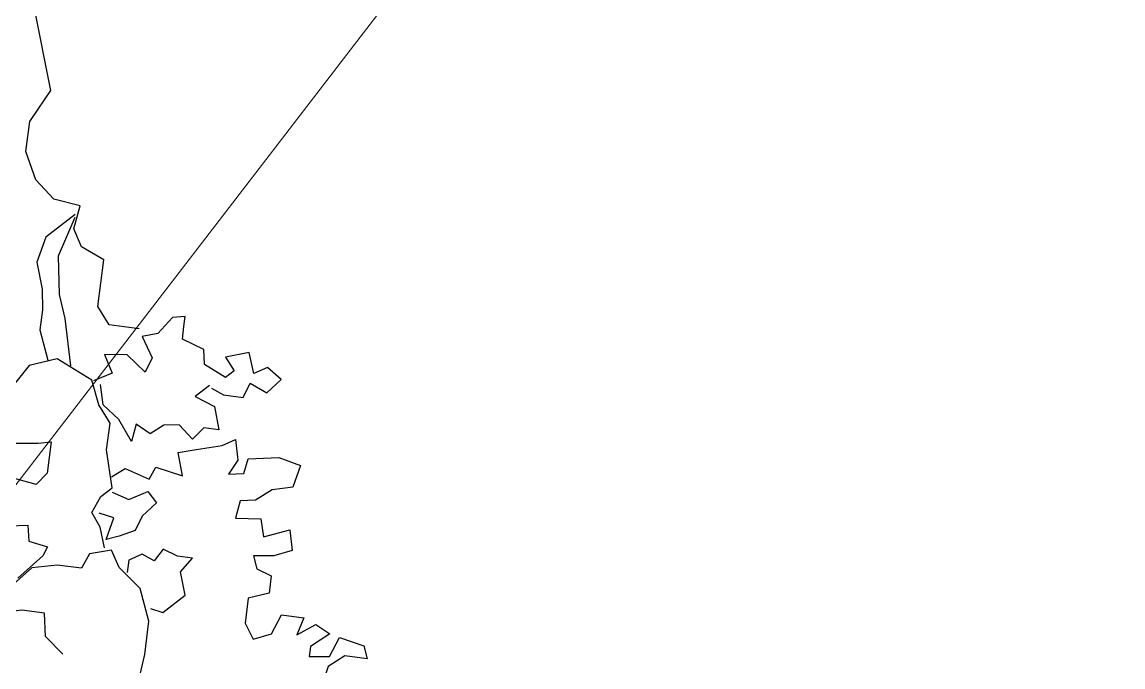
# Model space of a CAD drawing. Header units: inches. Extents: x 50027 to 54188, y -4291 to 1318.
# Drawn here: x 52106.12 to 52120.36, y -118.25 to -109.91 of the extents above; entities that cross this region are included whole.
import ezdxf

# ---------------------------------------------------------------- set-up
doc = ezdxf.new("R2010")
doc.units = ezdxf.units.IN
doc.layers.add('05--TEXT-3', color=3, linetype='Continuous', lineweight=35)
doc.layers.add('3', color=7, linetype='Continuous', true_color=0x61993b)
doc.layers.add('4', color=7, linetype='Continuous', true_color=0x637d96)
doc.layers.add('BH', color=3, linetype='Continuous')
doc.styles.add('TIME NEW', font='times.ttf')
doc.dimstyles.new('3-8 LEADER', dxfattribs={"dimscale": 0.4, "dimtxt": 8, "dimasz": 4, "dimexe": 6, "dimexo": 6, "dimgap": 0, "dimtad": 0, "dimdec": 0, "dimzin": 12, "dimdsep": 46, "dimlunit": 4, "dimtxsty": 'TIME NEW', "dimblk": 'DIM AERO', "dimcen": 0, "dimdle": 20, "dimclrd": 1, "dimclre": 9, "dimclrt": 2, "dimadec": 0, "dimazin": 0, "dimtfac": 1, "dimtdec": 0, "dimtofl": 0, "dimtmove": 1, "dimatfit": 3, "dimldrblk": 'DIM AERO', "dimfxl": 1, "dimtvp": 0.75, "dimtolj": 1, "dimtzin": 12, "dimlwd": 18, "dimlwe": 18, "dimarcsym": 1})

# ---------------------------------------------------------------- blocks, each defined once
blk = doc.blocks.new('DIM AERO')
at = {"color": 2}
blk.add_line((0, 0), (-1.4142, 0), dxfattribs=at)
at = {"color": 2, "const_width": 0.01}
blk.add_lwpolyline([(-1, -1), (0, 0), (-1, 1)], dxfattribs=at)
blk = doc.blocks.new('A$C054A269F')
at = {"layer": '3'}
for points in [[(173.31, 245.76), (175.21, 239.08), (174.26, 232.88), (172.83, 229.07), (170.92, 221.44)], [(147.43, 220.71), (145.36, 219.88), (142.06, 219.88), (141.23, 222.36), (138.33, 221.12), (136.27, 223.6), (138.75, 225.25), (140.82, 224.01), (142.06, 227.32), (145.78, 226.08), (144.12, 224.01), (145.36, 222.77), (149.09, 224.43), (149.5, 226.91), (153.22, 228.15), (153.22, 230.21), (153.22, 231.87), (155.29, 231.45), (157.36, 228.56), (159.84, 227.73), (157.77, 224.43), (158.6, 221.95), (161.91, 224.43), (165.63, 224.01), (163.97, 221.12), (166.87, 219.47)], [(178.78, 207.62), (174.6, 208.15), (172.51, 208.67), (172.51, 203.45), (174.08, 201.36), (177.73, 201.88)], [(177.73, 194.04), (174.6, 194.57), (174.08, 191.95), (170.94, 191.43), (171.46, 189.86), (175.12, 185.68)], [(147.85, 221.12), (149.91, 219.05), (146.6, 217.81), (145.36, 214.09), (147.85, 214.09), (149.5, 212.03), (151.98, 214.09), (154.46, 213.68), (156.53, 212.03), (159.01, 213.27), (159.42, 210.38), (161.91, 213.68), (164.8, 215.75), (165.63, 219.05)], [(161.91, 204.18), (159.84, 205.83), (155.7, 204.59), (154.88, 206.66), (150.33, 205.83), (151.57, 209.55), (148.67, 210.38), (144.54, 211.62), (142.47, 212.86), (141.64, 209.55), (142.88, 207.07), (140.4, 207.48), (139.99, 209.96), (135.03, 210.79), (131.3, 209.96), (132.13, 206.24), (135.44, 205.42), (137.92, 203.35), (140.4, 202.94), (140.82, 200.04), (136.68, 200.46), (135.85, 197.56), (131.72, 199.22), (130.89, 195.91), (133.79, 194.67), (137.09, 194.26), (136.27, 192.19), (133.79, 191.37), (133.79, 188.47), (137.09, 187.23), (137.09, 183.1), (135.44, 180.62), (132.54, 181.86), (131.3, 185.17), (127.58, 185.17), (128.41, 182.27), (125.51, 184.34), (123.03, 183.1), (125.93, 180.62), (125.93, 178.97), (122.62, 179.38), (121.38, 182.69), (117.24, 181.86), (116.42, 179.79), (120.14, 179.79), (122.62, 177.73), (123.45, 173.6)], [(161.49, 201.7), (158.6, 200.87), (155.7, 202.52), (154.05, 200.87), (156.12, 198.39), (156.94, 195.91), (159.42, 194.67), (161.49, 193.85), (160.67, 197.56), (163.15, 197.98)], [(152.81, 183.51), (150.74, 183.1), (147.43, 186.41), (148.67, 190.13), (147.02, 192.61), (149.5, 192.61), (151.98, 193.43), (153.22, 191.37), (155.29, 192.19), (157.36, 190.95), (157.36, 188.89)], [(166.21, 174.24), (169.38, 176.77), (170.01, 180.56), (173.8, 180.56), (176.33, 179.93)]]:
    blk.add_lwpolyline(points, dxfattribs=at)
at = {"layer": '4'}
for points in [[(160.5, 228.94), (165.48, 228.94), (167.69, 231.7), (167.69, 235.58), (167.69, 239.45), (171.57, 241.11), (173.23, 243.87), (172.68, 247.75), (177.1, 248.3), (180.43, 251.07), (182.64, 255.49), (182.64, 260.47), (181.53, 262.68), (179.87, 266), (184.3, 279.28)], [(173.31, 246.23), (177.6, 241.94), (178.55, 237.65), (177.12, 233.36), (176.65, 230.02), (176.65, 226.69), (174.74, 221.92)], [(161.6, 192.43), (162.71, 195.75), (164.37, 197.96), (163.27, 200.73), (161.6, 202.38), (163.27, 208.47), (163.27, 212.9), (165.48, 215.66), (167.14, 219.53), (173.23, 222.3), (177.66, 220.64), (182.09, 213.45)], [(153.24, 171.58), (152.81, 175.86), (152.81, 181.42), (154.95, 186.55), (158.8, 189.55), (160.38, 192.2), (163.92, 191.19), (164.93, 188.66), (168.97, 188.66), (173.01, 187.66), (176.54, 183.62)]]:
    blk.add_lwpolyline(points, dxfattribs=at)

msp = doc.modelspace()

# ---------------------------------------------------------------- block references
at = {"layer": 'BH', "xscale": -0.07859999999999999, "yscale": 0.07859999999999999, "zscale": 0.07859999999999999, "rotation": 352.7504839473626}
msp.add_blockref('A$C054A269F', (52117.87975, -133.32211), dxfattribs=at)

# ---------------------------------------------------------------- leaders
at = {"layer": '05--TEXT-3'}
msp.add_leader([(52102.07215, -121.06066), (52143.55616, -67.10689), (52197.73492, -67.10689)], dimstyle='3-8 LEADER', override={"dimgap": 0, "dimtad": 0}, dxfattribs=at)

doc.saveas('drawing.dxf')
